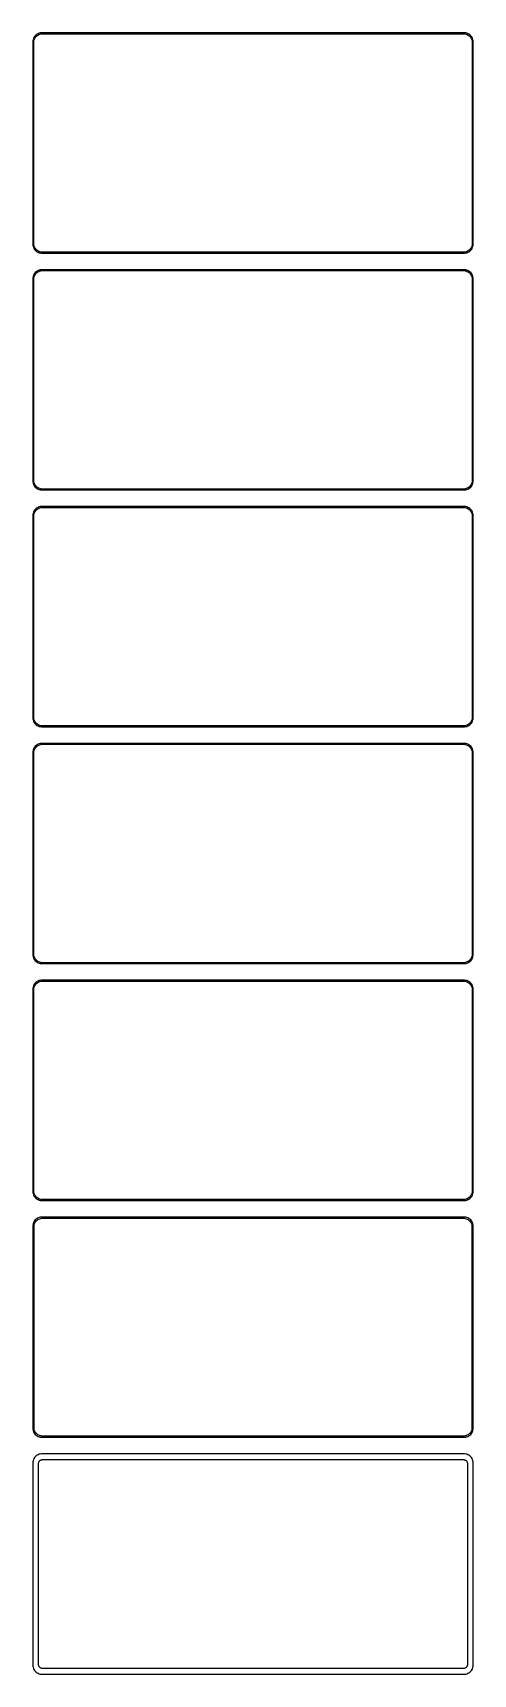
# Model space of a CAD drawing. Header units: metres. Extents: x -120 to 120, y 1875 to 3801.
# Drawn here: x -120 to 120, y 1875 to 2769 of the extents above; entities that cross this region are included whole.
import ezdxf

# ---------------------------------------------------------------- set-up
doc = ezdxf.new("R2010")
doc.units = ezdxf.units.M

msp = doc.modelspace()

# ---------------------------------------------------------------- linework, layer by layer
for p, q in [((-119.961, 2764.63), (-120, 2764)), ((-120, 2764), (-120, 2654)), ((-119.843, 2765.24), (-119.961, 2764.63)), ((-119.649, 2765.84), (-119.843, 2765.24)), ((-119.382, 2766.41), (-119.649, 2765.84)), ((-119.5, 2763.75), (-119.463, 2764.35)), ((-119.5, 2654.25), (-119.5, 2763.75)), ((-119.463, 2764.35), (-119.351, 2764.93)), ((-119.045, 2766.94), (-119.382, 2766.41)), ((-119.351, 2764.93), (-119.166, 2765.5)), ((-119.166, 2765.5), (-118.912, 2766.04)), ((-118.645, 2767.42), (-119.045, 2766.94)), ((-118.912, 2766.04), (-118.593, 2766.54)), ((-118.187, 2767.85), (-118.645, 2767.42)), ((-118.593, 2766.54), (-118.213, 2767)), ((-118.213, 2767), (-117.778, 2767.41)), ((-117.679, 2768.22), (-118.187, 2767.85)), ((-117.778, 2767.41), (-117.295, 2767.76)), ((-117.129, 2768.52), (-117.679, 2768.22)), ((-117.295, 2767.76), (-116.772, 2768.05)), ((-116.545, 2768.76), (-117.129, 2768.52)), ((-116.772, 2768.05), (-116.218, 2768.27)), ((-115.937, 2768.91), (-116.545, 2768.76)), ((-116.218, 2768.27), (-115.64, 2768.42)), ((-115.314, 2768.99), (-115.937, 2768.91)), ((-115.64, 2768.42), (-115.048, 2768.49)), ((115.314, 2768.99), (-115.314, 2768.99)), ((-115.048, 2768.49), (115.048, 2768.49)), ((115.048, 2768.49), (115.64, 2768.42)), ((115.937, 2768.91), (115.314, 2768.99)), ((115.64, 2768.42), (116.218, 2768.27)), ((116.545, 2768.76), (115.937, 2768.91)), ((116.218, 2768.27), (116.772, 2768.05)), ((117.129, 2768.52), (116.545, 2768.76)), ((116.772, 2768.05), (117.295, 2767.76)), ((117.679, 2768.22), (117.129, 2768.52)), ((117.295, 2767.76), (117.778, 2767.41)), ((118.187, 2767.85), (117.679, 2768.22)), ((117.778, 2767.41), (118.213, 2767)), ((118.645, 2767.42), (118.187, 2767.85)), ((118.213, 2767), (118.593, 2766.54)), ((118.593, 2766.54), (118.912, 2766.04)), ((119.045, 2766.94), (118.645, 2767.42)), ((118.912, 2766.04), (119.166, 2765.5)), ((119.382, 2766.41), (119.045, 2766.94)), ((119.166, 2765.5), (119.351, 2764.93)), ((119.351, 2764.93), (119.463, 2764.35)), ((119.649, 2765.84), (119.382, 2766.41)), ((119.463, 2764.35), (119.5, 2763.75)), ((119.5, 2763.75), (119.5, 2654.25)), ((119.843, 2765.24), (119.649, 2765.84)), ((119.961, 2764.63), (119.843, 2765.24)), ((120, 2764), (119.961, 2764.63)), ((120, 2654), (120, 2764)), ((-120, 2654), (-119.961, 2653.37)), ((-119.961, 2653.37), (-119.843, 2652.76)), ((-119.843, 2652.76), (-119.649, 2652.16)), ((-119.649, 2652.16), (-119.382, 2651.59)), ((-119.463, 2653.65), (-119.5, 2654.25)), ((-119.351, 2653.07), (-119.463, 2653.65)), ((-119.382, 2651.59), (-119.045, 2651.06)), ((-119.166, 2652.5), (-119.351, 2653.07)), ((-118.912, 2651.96), (-119.166, 2652.5)), ((-119.045, 2651.06), (-118.645, 2650.58)), ((-118.593, 2651.46), (-118.912, 2651.96)), ((-118.645, 2650.58), (-118.187, 2650.15)), ((-118.213, 2651), (-118.593, 2651.46)), ((-117.778, 2650.59), (-118.213, 2651)), ((-118.187, 2650.15), (-117.679, 2649.78)), ((-117.295, 2650.24), (-117.778, 2650.59)), ((-117.679, 2649.78), (-117.129, 2649.48)), ((-116.772, 2649.95), (-117.295, 2650.24)), ((-117.129, 2649.48), (-116.545, 2649.24)), ((-116.218, 2649.73), (-116.772, 2649.95)), ((-116.545, 2649.24), (-115.937, 2649.09)), ((-115.64, 2649.58), (-116.218, 2649.73)), ((-115.937, 2649.09), (-115.314, 2649.01)), ((-115.048, 2649.51), (-115.64, 2649.58)), ((-115.314, 2649.01), (115.314, 2649.01)), ((115.048, 2649.51), (-115.048, 2649.51)), ((115.64, 2649.58), (115.048, 2649.51)), ((115.314, 2649.01), (115.937, 2649.09)), ((116.218, 2649.73), (115.64, 2649.58)), ((115.937, 2649.09), (116.545, 2649.24)), ((116.772, 2649.95), (116.218, 2649.73)), ((116.545, 2649.24), (117.129, 2649.48)), ((117.295, 2650.24), (116.772, 2649.95)), ((117.129, 2649.48), (117.679, 2649.78)), ((117.778, 2650.59), (117.295, 2650.24)), ((117.679, 2649.78), (118.187, 2650.15)), ((118.213, 2651), (117.778, 2650.59)), ((118.187, 2650.15), (118.645, 2650.58)), ((118.593, 2651.46), (118.213, 2651)), ((118.912, 2651.96), (118.593, 2651.46)), ((118.645, 2650.58), (119.045, 2651.06)), ((119.166, 2652.5), (118.912, 2651.96)), ((119.045, 2651.06), (119.382, 2651.59)), ((119.351, 2653.07), (119.166, 2652.5)), ((119.463, 2653.65), (119.351, 2653.07)), ((119.382, 2651.59), (119.649, 2652.16)), ((119.5, 2654.25), (119.463, 2653.65)), ((119.649, 2652.16), (119.843, 2652.76)), ((119.843, 2652.76), (119.961, 2653.37)), ((119.961, 2653.37), (120, 2654)), ((-119.382, 2637.41), (-119.649, 2636.84)), ((-119.045, 2637.94), (-119.382, 2637.41)), ((-118.645, 2638.42), (-119.045, 2637.94)), ((-118.912, 2637.04), (-118.593, 2637.54)), ((-118.187, 2638.85), (-118.645, 2638.42)), ((-118.593, 2637.54), (-118.213, 2638)), ((-118.213, 2638), (-117.778, 2638.41)), ((-117.679, 2639.22), (-118.187, 2638.85)), ((-117.778, 2638.41), (-117.295, 2638.76)), ((-117.129, 2639.52), (-117.679, 2639.22)), ((-117.295, 2638.76), (-116.772, 2639.05)), ((-116.545, 2639.76), (-117.129, 2639.52)), ((-116.772, 2639.05), (-116.218, 2639.27)), ((-115.937, 2639.91), (-116.545, 2639.76)), ((-116.218, 2639.27), (-115.64, 2639.42)), ((-115.314, 2639.99), (-115.937, 2639.91)), ((-115.64, 2639.42), (-115.048, 2639.49)), ((115.314, 2639.99), (-115.314, 2639.99)), ((-115.048, 2639.49), (115.048, 2639.49)), ((115.048, 2639.49), (115.64, 2639.42)), ((115.937, 2639.91), (115.314, 2639.99)), ((115.64, 2639.42), (116.218, 2639.27)), ((116.545, 2639.76), (115.937, 2639.91)), ((116.218, 2639.27), (116.772, 2639.05)), ((117.129, 2639.52), (116.545, 2639.76)), ((116.772, 2639.05), (117.295, 2638.76)), ((117.679, 2639.22), (117.129, 2639.52)), ((117.295, 2638.76), (117.778, 2638.41)), ((118.187, 2638.85), (117.679, 2639.22)), ((117.778, 2638.41), (118.213, 2638)), ((118.645, 2638.42), (118.187, 2638.85)), ((118.213, 2638), (118.593, 2637.54)), ((118.593, 2637.54), (118.912, 2637.04)), ((119.045, 2637.94), (118.645, 2638.42)), ((119.382, 2637.41), (119.045, 2637.94)), ((119.649, 2636.84), (119.382, 2637.41)), ((-119.961, 2635.63), (-120, 2635)), ((-120, 2635), (-120, 2525)), ((-119.843, 2636.24), (-119.961, 2635.63)), ((-119.649, 2636.84), (-119.843, 2636.24)), ((-119.5, 2634.75), (-119.463, 2635.35)), ((-119.5, 2525.25), (-119.5, 2634.75)), ((-119.463, 2635.35), (-119.351, 2635.93)), ((-119.351, 2635.93), (-119.166, 2636.5)), ((-119.166, 2636.5), (-118.912, 2637.04)), ((118.912, 2637.04), (119.166, 2636.5)), ((119.166, 2636.5), (119.351, 2635.93)), ((119.351, 2635.93), (119.463, 2635.35)), ((119.463, 2635.35), (119.5, 2634.75)), ((119.5, 2634.75), (119.5, 2525.25)), ((119.843, 2636.24), (119.649, 2636.84)), ((119.961, 2635.63), (119.843, 2636.24)), ((120, 2635), (119.961, 2635.63)), ((120, 2525), (120, 2635)), ((-120, 2525), (-119.961, 2524.37)), ((-119.961, 2524.37), (-119.843, 2523.76)), ((-119.843, 2523.76), (-119.649, 2523.16)), ((-119.649, 2523.16), (-119.382, 2522.59)), ((-119.463, 2524.65), (-119.5, 2525.25)), ((-119.351, 2524.07), (-119.463, 2524.65)), ((-119.382, 2522.59), (-119.045, 2522.06)), ((-119.166, 2523.5), (-119.351, 2524.07)), ((-118.912, 2522.96), (-119.166, 2523.5)), ((-119.045, 2522.06), (-118.645, 2521.58)), ((-118.593, 2522.46), (-118.912, 2522.96)), ((-118.645, 2521.58), (-118.187, 2521.15)), ((-118.213, 2522), (-118.593, 2522.46)), ((-117.778, 2521.59), (-118.213, 2522)), ((-118.187, 2521.15), (-117.679, 2520.78)), ((-117.295, 2521.24), (-117.778, 2521.59)), ((-116.772, 2520.95), (-117.295, 2521.24)), ((117.295, 2521.24), (116.772, 2520.95)), ((117.778, 2521.59), (117.295, 2521.24)), ((117.679, 2520.78), (118.187, 2521.15)), ((118.213, 2522), (117.778, 2521.59)), ((118.187, 2521.15), (118.645, 2521.58)), ((118.593, 2522.46), (118.213, 2522)), ((118.912, 2522.96), (118.593, 2522.46)), ((118.645, 2521.58), (119.045, 2522.06)), ((119.166, 2523.5), (118.912, 2522.96)), ((119.045, 2522.06), (119.382, 2522.59)), ((119.351, 2524.07), (119.166, 2523.5)), ((119.463, 2524.65), (119.351, 2524.07)), ((119.382, 2522.59), (119.649, 2523.16)), ((119.5, 2525.25), (119.463, 2524.65)), ((119.649, 2523.16), (119.843, 2523.76)), ((119.843, 2523.76), (119.961, 2524.37)), ((119.961, 2524.37), (120, 2525)), ((-117.679, 2520.78), (-117.129, 2520.48)), ((-117.129, 2520.48), (-116.545, 2520.24)), ((-116.218, 2520.73), (-116.772, 2520.95)), ((-116.545, 2520.24), (-115.937, 2520.09)), ((-115.64, 2520.58), (-116.218, 2520.73)), ((-115.937, 2520.09), (-115.314, 2520.01)), ((-115.048, 2520.51), (-115.64, 2520.58)), ((-115.314, 2520.01), (115.314, 2520.01)), ((115.048, 2520.51), (-115.048, 2520.51)), ((115.64, 2520.58), (115.048, 2520.51)), ((115.314, 2520.01), (115.937, 2520.09)), ((116.218, 2520.73), (115.64, 2520.58)), ((115.937, 2520.09), (116.545, 2520.24)), ((116.772, 2520.95), (116.218, 2520.73)), ((116.545, 2520.24), (117.129, 2520.48)), ((117.129, 2520.48), (117.679, 2520.78)), ((-119.961, 2506.63), (-120, 2506)), ((-120, 2506), (-120, 2396)), ((-119.843, 2507.24), (-119.961, 2506.63)), ((-119.649, 2507.84), (-119.843, 2507.24)), ((-119.382, 2508.41), (-119.649, 2507.84)), ((-119.5, 2505.75), (-119.463, 2506.35)), ((-119.5, 2396.25), (-119.5, 2505.75)), ((-119.463, 2506.35), (-119.351, 2506.93)), ((-119.045, 2508.94), (-119.382, 2508.41)), ((-119.351, 2506.93), (-119.166, 2507.5)), ((-119.166, 2507.5), (-118.912, 2508.04)), ((-118.645, 2509.42), (-119.045, 2508.94)), ((-118.912, 2508.04), (-118.593, 2508.54)), ((-118.187, 2509.85), (-118.645, 2509.42)), ((-118.593, 2508.54), (-118.213, 2509)), ((-118.213, 2509), (-117.778, 2509.41)), ((-117.679, 2510.22), (-118.187, 2509.85)), ((-117.778, 2509.41), (-117.295, 2509.76)), ((-117.129, 2510.52), (-117.679, 2510.22)), ((-117.295, 2509.76), (-116.772, 2510.05)), ((-116.545, 2510.76), (-117.129, 2510.52)), ((-116.772, 2510.05), (-116.218, 2510.27)), ((-115.937, 2510.91), (-116.545, 2510.76)), ((-116.218, 2510.27), (-115.64, 2510.42)), ((-115.314, 2510.99), (-115.937, 2510.91)), ((-115.64, 2510.42), (-115.048, 2510.49)), ((115.314, 2510.99), (-115.314, 2510.99)), ((-115.048, 2510.49), (115.048, 2510.49)), ((115.048, 2510.49), (115.64, 2510.42)), ((115.937, 2510.91), (115.314, 2510.99)), ((115.64, 2510.42), (116.218, 2510.27)), ((116.545, 2510.76), (115.937, 2510.91)), ((116.218, 2510.27), (116.772, 2510.05)), ((117.129, 2510.52), (116.545, 2510.76)), ((116.772, 2510.05), (117.295, 2509.76)), ((117.679, 2510.22), (117.129, 2510.52)), ((117.295, 2509.76), (117.778, 2509.41)), ((118.187, 2509.85), (117.679, 2510.22)), ((117.778, 2509.41), (118.213, 2509)), ((118.645, 2509.42), (118.187, 2509.85)), ((118.213, 2509), (118.593, 2508.54)), ((118.593, 2508.54), (118.912, 2508.04)), ((119.045, 2508.94), (118.645, 2509.42)), ((118.912, 2508.04), (119.166, 2507.5)), ((119.382, 2508.41), (119.045, 2508.94)), ((119.166, 2507.5), (119.351, 2506.93)), ((119.351, 2506.93), (119.463, 2506.35)), ((119.649, 2507.84), (119.382, 2508.41)), ((119.463, 2506.35), (119.5, 2505.75)), ((119.5, 2505.75), (119.5, 2396.25)), ((119.843, 2507.24), (119.649, 2507.84)), ((119.961, 2506.63), (119.843, 2507.24)), ((120, 2506), (119.961, 2506.63)), ((120, 2396), (120, 2506)), ((-120, 2396), (-119.961, 2395.37)), ((-119.463, 2395.65), (-119.5, 2396.25)), ((119.5, 2396.25), (119.463, 2395.65)), ((119.961, 2395.37), (120, 2396)), ((-119.961, 2395.37), (-119.843, 2394.76)), ((-119.843, 2394.76), (-119.649, 2394.16)), ((-119.649, 2394.16), (-119.382, 2393.59)), ((-119.351, 2395.07), (-119.463, 2395.65)), ((-119.382, 2393.59), (-119.045, 2393.06)), ((-119.166, 2394.5), (-119.351, 2395.07)), ((-118.912, 2393.96), (-119.166, 2394.5)), ((-119.045, 2393.06), (-118.645, 2392.58)), ((-118.593, 2393.46), (-118.912, 2393.96)), ((-118.645, 2392.58), (-118.187, 2392.15)), ((-118.213, 2393), (-118.593, 2393.46)), ((-117.778, 2392.59), (-118.213, 2393)), ((-118.187, 2392.15), (-117.679, 2391.78)), ((-117.295, 2392.24), (-117.778, 2392.59)), ((-117.679, 2391.78), (-117.129, 2391.48)), ((-116.772, 2391.95), (-117.295, 2392.24)), ((-117.129, 2391.48), (-116.545, 2391.24)), ((-116.218, 2391.73), (-116.772, 2391.95)), ((-116.545, 2391.24), (-115.937, 2391.09)), ((-115.64, 2391.58), (-116.218, 2391.73)), ((-115.937, 2391.09), (-115.314, 2391.01)), ((-115.048, 2391.51), (-115.64, 2391.58)), ((-115.314, 2391.01), (115.314, 2391.01)), ((115.048, 2391.51), (-115.048, 2391.51)), ((115.64, 2391.58), (115.048, 2391.51)), ((115.314, 2391.01), (115.937, 2391.09)), ((116.218, 2391.73), (115.64, 2391.58)), ((115.937, 2391.09), (116.545, 2391.24)), ((116.772, 2391.95), (116.218, 2391.73)), ((116.545, 2391.24), (117.129, 2391.48)), ((117.295, 2392.24), (116.772, 2391.95)), ((117.129, 2391.48), (117.679, 2391.78)), ((117.778, 2392.59), (117.295, 2392.24)), ((117.679, 2391.78), (118.187, 2392.15)), ((118.213, 2393), (117.778, 2392.59)), ((118.187, 2392.15), (118.645, 2392.58)), ((118.593, 2393.46), (118.213, 2393)), ((118.912, 2393.96), (118.593, 2393.46)), ((118.645, 2392.58), (119.045, 2393.06)), ((119.166, 2394.5), (118.912, 2393.96)), ((119.045, 2393.06), (119.382, 2393.59)), ((119.351, 2395.07), (119.166, 2394.5)), ((119.463, 2395.65), (119.351, 2395.07)), ((119.382, 2393.59), (119.649, 2394.16)), ((119.649, 2394.16), (119.843, 2394.76)), ((119.843, 2394.76), (119.961, 2395.37)), ((-119.843, 2378.24), (-119.961, 2377.63)), ((-119.649, 2378.84), (-119.843, 2378.24)), ((-119.382, 2379.41), (-119.649, 2378.84)), ((-119.045, 2379.94), (-119.382, 2379.41)), ((-119.351, 2377.93), (-119.166, 2378.5)), ((-119.166, 2378.5), (-118.912, 2379.04)), ((-118.645, 2380.42), (-119.045, 2379.94)), ((-118.912, 2379.04), (-118.593, 2379.54)), ((-118.187, 2380.85), (-118.645, 2380.42)), ((-118.593, 2379.54), (-118.213, 2380)), ((-118.213, 2380), (-117.778, 2380.41)), ((-117.679, 2381.22), (-118.187, 2380.85)), ((-117.778, 2380.41), (-117.295, 2380.76)), ((-117.129, 2381.52), (-117.679, 2381.22)), ((-117.295, 2380.76), (-116.772, 2381.05)), ((-116.545, 2381.76), (-117.129, 2381.52)), ((-116.772, 2381.05), (-116.218, 2381.27)), ((-115.937, 2381.91), (-116.545, 2381.76)), ((-116.218, 2381.27), (-115.64, 2381.42)), ((-115.314, 2381.99), (-115.937, 2381.91)), ((-115.64, 2381.42), (-115.048, 2381.49)), ((115.314, 2381.99), (-115.314, 2381.99)), ((-115.048, 2381.49), (115.048, 2381.49)), ((115.048, 2381.49), (115.64, 2381.42)), ((115.937, 2381.91), (115.314, 2381.99)), ((115.64, 2381.42), (116.218, 2381.27)), ((116.545, 2381.76), (115.937, 2381.91)), ((116.218, 2381.27), (116.772, 2381.05)), ((117.129, 2381.52), (116.545, 2381.76)), ((116.772, 2381.05), (117.295, 2380.76)), ((117.679, 2381.22), (117.129, 2381.52)), ((117.295, 2380.76), (117.778, 2380.41)), ((118.187, 2380.85), (117.679, 2381.22)), ((117.778, 2380.41), (118.213, 2380)), ((118.645, 2380.42), (118.187, 2380.85)), ((118.213, 2380), (118.593, 2379.54)), ((118.593, 2379.54), (118.912, 2379.04)), ((119.045, 2379.94), (118.645, 2380.42)), ((118.912, 2379.04), (119.166, 2378.5)), ((119.382, 2379.41), (119.045, 2379.94)), ((119.166, 2378.5), (119.351, 2377.93)), ((119.649, 2378.84), (119.382, 2379.41)), ((119.843, 2378.24), (119.649, 2378.84)), ((119.961, 2377.63), (119.843, 2378.24)), ((-119.961, 2377.63), (-120, 2377)), ((-120, 2377), (-120, 2267)), ((-119.5, 2376.75), (-119.463, 2377.35)), ((-119.5, 2267.25), (-119.5, 2376.75)), ((-119.463, 2377.35), (-119.351, 2377.93)), ((119.351, 2377.93), (119.463, 2377.35)), ((119.463, 2377.35), (119.5, 2376.75)), ((119.5, 2376.75), (119.5, 2267.25)), ((120, 2377), (119.961, 2377.63)), ((120, 2267), (120, 2377)), ((-120, 2267), (-119.961, 2266.37)), ((-119.961, 2266.37), (-119.843, 2265.76)), ((-119.843, 2265.76), (-119.649, 2265.16)), ((-119.649, 2265.16), (-119.382, 2264.59)), ((-119.463, 2266.65), (-119.5, 2267.25)), ((-119.351, 2266.07), (-119.463, 2266.65)), ((-119.382, 2264.59), (-119.045, 2264.06)), ((-119.166, 2265.5), (-119.351, 2266.07)), ((-118.912, 2264.96), (-119.166, 2265.5)), ((-119.045, 2264.06), (-118.645, 2263.58)), ((-118.593, 2264.46), (-118.912, 2264.96)), ((-118.645, 2263.58), (-118.187, 2263.15)), ((-118.213, 2264), (-118.593, 2264.46)), ((-117.778, 2263.59), (-118.213, 2264)), ((-118.187, 2263.15), (-117.679, 2262.78)), ((-117.295, 2263.24), (-117.778, 2263.59)), ((-117.679, 2262.78), (-117.129, 2262.48)), ((-116.772, 2262.95), (-117.295, 2263.24)), ((-117.129, 2262.48), (-116.545, 2262.24)), ((-116.218, 2262.73), (-116.772, 2262.95)), ((-116.545, 2262.24), (-115.937, 2262.09)), ((-115.64, 2262.58), (-116.218, 2262.73)), ((-115.937, 2262.09), (-115.314, 2262.01)), ((-115.048, 2262.51), (-115.64, 2262.58)), ((-115.314, 2262.01), (115.314, 2262.01)), ((115.048, 2262.51), (-115.048, 2262.51)), ((115.64, 2262.58), (115.048, 2262.51)), ((115.314, 2262.01), (115.937, 2262.09)), ((116.218, 2262.73), (115.64, 2262.58)), ((115.937, 2262.09), (116.545, 2262.24)), ((116.772, 2262.95), (116.218, 2262.73)), ((116.545, 2262.24), (117.129, 2262.48)), ((117.295, 2263.24), (116.772, 2262.95)), ((117.129, 2262.48), (117.679, 2262.78)), ((117.778, 2263.59), (117.295, 2263.24)), ((117.679, 2262.78), (118.187, 2263.15)), ((118.213, 2264), (117.778, 2263.59)), ((118.187, 2263.15), (118.645, 2263.58)), ((118.593, 2264.46), (118.213, 2264)), ((118.912, 2264.96), (118.593, 2264.46)), ((118.645, 2263.58), (119.045, 2264.06)), ((119.166, 2265.5), (118.912, 2264.96)), ((119.045, 2264.06), (119.382, 2264.59)), ((119.351, 2266.07), (119.166, 2265.5)), ((119.463, 2266.65), (119.351, 2266.07)), ((119.382, 2264.59), (119.649, 2265.16)), ((119.5, 2267.25), (119.463, 2266.65)), ((119.649, 2265.16), (119.843, 2265.76)), ((119.843, 2265.76), (119.961, 2266.37)), ((119.961, 2266.37), (120, 2267)), ((-115.937, 2252.91), (-116.545, 2252.76)), ((-115.314, 2252.99), (-115.937, 2252.91)), ((115.314, 2252.99), (-115.314, 2252.99)), ((115.937, 2252.91), (115.314, 2252.99)), ((116.545, 2252.76), (115.937, 2252.91)), ((-119.961, 2248.63), (-120, 2248)), ((-120, 2248), (-120, 2138)), ((-119.843, 2249.24), (-119.961, 2248.63)), ((-119.649, 2249.84), (-119.843, 2249.24)), ((-119.382, 2250.41), (-119.649, 2249.84)), ((-119.5, 2247.75), (-119.463, 2248.35)), ((-119.5, 2138.25), (-119.5, 2247.75)), ((-119.463, 2248.35), (-119.351, 2248.93)), ((-119.045, 2250.94), (-119.382, 2250.41)), ((-119.351, 2248.93), (-119.166, 2249.5)), ((-119.166, 2249.5), (-118.912, 2250.04)), ((-118.645, 2251.42), (-119.045, 2250.94)), ((-118.912, 2250.04), (-118.593, 2250.54)), ((-118.187, 2251.85), (-118.645, 2251.42)), ((-118.593, 2250.54), (-118.213, 2251)), ((-118.213, 2251), (-117.778, 2251.41)), ((-117.679, 2252.22), (-118.187, 2251.85)), ((-117.778, 2251.41), (-117.295, 2251.76)), ((-117.129, 2252.52), (-117.679, 2252.22)), ((-117.295, 2251.76), (-116.772, 2252.05)), ((-116.545, 2252.76), (-117.129, 2252.52)), ((-116.772, 2252.05), (-116.218, 2252.27)), ((-116.218, 2252.27), (-115.64, 2252.42)), ((-115.64, 2252.42), (-115.048, 2252.49)), ((-115.048, 2252.49), (115.048, 2252.49)), ((115.048, 2252.49), (115.64, 2252.42)), ((115.64, 2252.42), (116.218, 2252.27)), ((116.218, 2252.27), (116.772, 2252.05)), ((117.129, 2252.52), (116.545, 2252.76)), ((116.772, 2252.05), (117.295, 2251.76)), ((117.679, 2252.22), (117.129, 2252.52)), ((117.295, 2251.76), (117.778, 2251.41)), ((118.187, 2251.85), (117.679, 2252.22)), ((117.778, 2251.41), (118.213, 2251)), ((118.645, 2251.42), (118.187, 2251.85)), ((118.213, 2251), (118.593, 2250.54)), ((118.593, 2250.54), (118.912, 2250.04)), ((119.045, 2250.94), (118.645, 2251.42)), ((118.912, 2250.04), (119.166, 2249.5)), ((119.382, 2250.41), (119.045, 2250.94)), ((119.166, 2249.5), (119.351, 2248.93)), ((119.351, 2248.93), (119.463, 2248.35)), ((119.649, 2249.84), (119.382, 2250.41)), ((119.463, 2248.35), (119.5, 2247.75)), ((119.5, 2247.75), (119.5, 2138.25)), ((119.843, 2249.24), (119.649, 2249.84)), ((119.961, 2248.63), (119.843, 2249.24)), ((120, 2248), (119.961, 2248.63)), ((120, 2138), (120, 2248)), ((-120, 2138), (-119.961, 2137.37)), ((-119.961, 2137.37), (-119.843, 2136.76)), ((-119.843, 2136.76), (-119.649, 2136.16)), ((-119.463, 2137.65), (-119.5, 2138.25)), ((-119.351, 2137.07), (-119.463, 2137.65)), ((-119.166, 2136.5), (-119.351, 2137.07)), ((119.351, 2137.07), (119.166, 2136.5)), ((119.463, 2137.65), (119.351, 2137.07)), ((119.5, 2138.25), (119.463, 2137.65)), ((119.649, 2136.16), (119.843, 2136.76)), ((119.843, 2136.76), (119.961, 2137.37)), ((119.961, 2137.37), (120, 2138)), ((-119.649, 2136.16), (-119.382, 2135.59)), ((-119.382, 2135.59), (-119.045, 2135.06)), ((-118.912, 2135.96), (-119.166, 2136.5)), ((-119.045, 2135.06), (-118.645, 2134.58)), ((-118.593, 2135.46), (-118.912, 2135.96)), ((-118.645, 2134.58), (-118.187, 2134.15)), ((-118.213, 2135), (-118.593, 2135.46)), ((-117.778, 2134.59), (-118.213, 2135)), ((-118.187, 2134.15), (-117.679, 2133.78)), ((-117.295, 2134.24), (-117.778, 2134.59)), ((-117.679, 2133.78), (-117.129, 2133.48)), ((-116.772, 2133.95), (-117.295, 2134.24)), ((-117.129, 2133.48), (-116.545, 2133.24)), ((-116.218, 2133.73), (-116.772, 2133.95)), ((-116.545, 2133.24), (-115.937, 2133.09)), ((-115.64, 2133.58), (-116.218, 2133.73)), ((-115.937, 2133.09), (-115.314, 2133.01)), ((-115.048, 2133.51), (-115.64, 2133.58)), ((-115.314, 2133.01), (115.314, 2133.01)), ((115.048, 2133.51), (-115.048, 2133.51)), ((115.64, 2133.58), (115.048, 2133.51)), ((115.314, 2133.01), (115.937, 2133.09)), ((116.218, 2133.73), (115.64, 2133.58)), ((115.937, 2133.09), (116.545, 2133.24)), ((116.772, 2133.95), (116.218, 2133.73)), ((116.545, 2133.24), (117.129, 2133.48)), ((117.295, 2134.24), (116.772, 2133.95)), ((117.129, 2133.48), (117.679, 2133.78)), ((117.778, 2134.59), (117.295, 2134.24)), ((117.679, 2133.78), (118.187, 2134.15)), ((118.213, 2135), (117.778, 2134.59)), ((118.187, 2134.15), (118.645, 2134.58)), ((118.593, 2135.46), (118.213, 2135)), ((118.912, 2135.96), (118.593, 2135.46)), ((118.645, 2134.58), (119.045, 2135.06)), ((119.166, 2136.5), (118.912, 2135.96)), ((119.045, 2135.06), (119.382, 2135.59)), ((119.382, 2135.59), (119.649, 2136.16)), ((-119.961, 2119.63), (-120, 2119)), ((-120, 2119), (-120, 2009)), ((-119.843, 2120.24), (-119.961, 2119.63)), ((-119.649, 2120.84), (-119.843, 2120.24)), ((-119.382, 2121.41), (-119.649, 2120.84)), ((-119.045, 2121.94), (-119.382, 2121.41)), ((-119.328, 2118.75), (-119.292, 2119.32)), ((-119.328, 2009.25), (-119.328, 2118.75)), ((-119.292, 2119.32), (-119.185, 2119.89)), ((-119.185, 2119.89), (-119.007, 2120.44)), ((-118.645, 2122.42), (-119.045, 2121.94)), ((-119.007, 2120.44), (-118.762, 2120.96)), ((-118.762, 2120.96), (-118.454, 2121.44)), ((-118.187, 2122.85), (-118.645, 2122.42)), ((-118.454, 2121.44), (-118.088, 2121.88)), ((-117.679, 2123.22), (-118.187, 2122.85)), ((-118.088, 2121.88), (-117.668, 2122.28)), ((-117.129, 2123.52), (-117.679, 2123.22)), ((-117.668, 2122.28), (-117.203, 2122.62)), ((-117.203, 2122.62), (-116.699, 2122.89)), ((-116.545, 2123.76), (-117.129, 2123.52)), ((-116.699, 2122.89), (-116.165, 2123.1)), ((-115.937, 2123.91), (-116.545, 2123.76)), ((-116.165, 2123.1), (-115.608, 2123.25)), ((-115.314, 2123.99), (-115.937, 2123.91)), ((-115.608, 2123.25), (-115.037, 2123.32)), ((115.314, 2123.99), (-115.314, 2123.99)), ((-115.037, 2123.32), (115.037, 2123.32)), ((115.037, 2123.32), (115.608, 2123.25)), ((115.937, 2123.91), (115.314, 2123.99)), ((115.608, 2123.25), (116.165, 2123.1)), ((116.545, 2123.76), (115.937, 2123.91)), ((116.165, 2123.1), (116.699, 2122.89)), ((117.129, 2123.52), (116.545, 2123.76)), ((116.699, 2122.89), (117.203, 2122.62)), ((117.679, 2123.22), (117.129, 2123.52)), ((117.203, 2122.62), (117.668, 2122.28)), ((117.668, 2122.28), (118.088, 2121.88)), ((118.187, 2122.85), (117.679, 2123.22)), ((118.088, 2121.88), (118.454, 2121.44)), ((118.645, 2122.42), (118.187, 2122.85)), ((118.454, 2121.44), (118.762, 2120.96)), ((119.045, 2121.94), (118.645, 2122.42)), ((118.762, 2120.96), (119.007, 2120.44)), ((119.007, 2120.44), (119.185, 2119.89)), ((119.382, 2121.41), (119.045, 2121.94)), ((119.185, 2119.89), (119.292, 2119.32)), ((119.292, 2119.32), (119.328, 2118.75)), ((119.328, 2118.75), (119.328, 2009.25)), ((119.649, 2120.84), (119.382, 2121.41)), ((119.843, 2120.24), (119.649, 2120.84)), ((119.961, 2119.63), (119.843, 2120.24)), ((120, 2119), (119.961, 2119.63)), ((120, 2009), (120, 2119)), ((-120, 2009), (-119.961, 2008.37)), ((-119.961, 2008.37), (-119.843, 2007.76)), ((-119.843, 2007.76), (-119.649, 2007.16)), ((-119.649, 2007.16), (-119.382, 2006.59)), ((-119.382, 2006.59), (-119.045, 2006.06)), ((-119.292, 2008.68), (-119.328, 2009.25)), ((-119.185, 2008.11), (-119.292, 2008.68)), ((-119.007, 2007.56), (-119.185, 2008.11)), ((-119.045, 2006.06), (-118.645, 2005.58)), ((-118.762, 2007.04), (-119.007, 2007.56)), ((-118.454, 2006.56), (-118.762, 2007.04)), ((-118.645, 2005.58), (-118.187, 2005.15)), ((-118.088, 2006.12), (-118.454, 2006.56)), ((-118.187, 2005.15), (-117.679, 2004.78)), ((-117.668, 2005.72), (-118.088, 2006.12)), ((-117.679, 2004.78), (-117.129, 2004.48)), ((-117.203, 2005.38), (-117.668, 2005.72)), ((-116.699, 2005.11), (-117.203, 2005.38)), ((-117.129, 2004.48), (-116.545, 2004.24)), ((-116.165, 2004.9), (-116.699, 2005.11)), ((-116.545, 2004.24), (-115.937, 2004.09)), ((-115.608, 2004.75), (-116.165, 2004.9)), ((-115.937, 2004.09), (-115.314, 2004.01)), ((-115.037, 2004.68), (-115.608, 2004.75)), ((-115.314, 2004.01), (115.314, 2004.01)), ((115.037, 2004.68), (-115.037, 2004.68)), ((115.608, 2004.75), (115.037, 2004.68)), ((115.314, 2004.01), (115.937, 2004.09)), ((116.165, 2004.9), (115.608, 2004.75)), ((115.937, 2004.09), (116.545, 2004.24)), ((116.699, 2005.11), (116.165, 2004.9)), ((116.545, 2004.24), (117.129, 2004.48)), ((117.203, 2005.38), (116.699, 2005.11)), ((117.129, 2004.48), (117.679, 2004.78)), ((117.668, 2005.72), (117.203, 2005.38)), ((118.088, 2006.12), (117.668, 2005.72)), ((117.679, 2004.78), (118.187, 2005.15)), ((118.454, 2006.56), (118.088, 2006.12)), ((118.187, 2005.15), (118.645, 2005.58)), ((118.762, 2007.04), (118.454, 2006.56)), ((118.645, 2005.58), (119.045, 2006.06)), ((119.007, 2007.56), (118.762, 2007.04)), ((119.185, 2008.11), (119.007, 2007.56)), ((119.045, 2006.06), (119.382, 2006.59)), ((119.292, 2008.68), (119.185, 2008.11)), ((119.328, 2009.25), (119.292, 2008.68)), ((119.382, 2006.59), (119.649, 2007.16)), ((119.649, 2007.16), (119.843, 2007.76)), ((119.843, 2007.76), (119.961, 2008.37)), ((119.961, 2008.37), (120, 2009)), ((-118.187, 1993.85), (-118.645, 1993.42)), ((-117.679, 1994.22), (-118.187, 1993.85)), ((-117.129, 1994.52), (-117.679, 1994.22)), ((-116.545, 1994.76), (-117.129, 1994.52)), ((-115.937, 1994.91), (-116.545, 1994.76)), ((-115.314, 1994.99), (-115.937, 1994.91)), ((115.314, 1994.99), (-115.314, 1994.99)), ((115.937, 1994.91), (115.314, 1994.99)), ((116.545, 1994.76), (115.937, 1994.91)), ((117.129, 1994.52), (116.545, 1994.76)), ((117.679, 1994.22), (117.129, 1994.52)), ((118.187, 1993.85), (117.679, 1994.22)), ((118.645, 1993.42), (118.187, 1993.85)), ((-119.961, 1990.63), (-120, 1990)), ((-120, 1990), (-120, 1880)), ((-119.843, 1991.24), (-119.961, 1990.63)), ((-119.649, 1991.84), (-119.843, 1991.24)), ((-119.382, 1992.41), (-119.649, 1991.84)), ((-119.045, 1992.94), (-119.382, 1992.41)), ((-118.645, 1993.42), (-119.045, 1992.94)), ((-116.86, 1989.75), (-116.843, 1990.01)), ((-116.86, 1880.25), (-116.86, 1989.75)), ((-116.843, 1990.01), (-116.793, 1990.27)), ((-116.793, 1990.27), (-116.711, 1990.53)), ((-116.711, 1990.53), (-116.599, 1990.77)), ((-116.599, 1990.77), (-116.457, 1990.99)), ((-116.457, 1990.99), (-116.288, 1991.19)), ((-116.288, 1991.19), (-116.095, 1991.38)), ((-116.095, 1991.38), (-115.88, 1991.53)), ((-115.88, 1991.53), (-115.648, 1991.66)), ((-115.648, 1991.66), (-115.402, 1991.76)), ((-115.402, 1991.76), (-115.145, 1991.82)), ((-115.145, 1991.82), (-114.882, 1991.86)), ((-114.882, 1991.86), (114.882, 1991.86)), ((114.882, 1991.86), (115.145, 1991.82)), ((115.145, 1991.82), (115.402, 1991.76)), ((115.402, 1991.76), (115.648, 1991.66)), ((115.648, 1991.66), (115.88, 1991.53)), ((115.88, 1991.53), (116.095, 1991.38)), ((116.095, 1991.38), (116.288, 1991.19)), ((116.288, 1991.19), (116.457, 1990.99)), ((116.457, 1990.99), (116.599, 1990.77)), ((116.599, 1990.77), (116.711, 1990.53)), ((116.711, 1990.53), (116.793, 1990.27)), ((116.793, 1990.27), (116.843, 1990.01)), ((116.843, 1990.01), (116.86, 1989.75)), ((116.86, 1989.75), (116.86, 1880.25)), ((119.045, 1992.94), (118.645, 1993.42)), ((119.382, 1992.41), (119.045, 1992.94)), ((119.649, 1991.84), (119.382, 1992.41)), ((119.843, 1991.24), (119.649, 1991.84)), ((119.961, 1990.63), (119.843, 1991.24)), ((120, 1990), (119.961, 1990.63)), ((120, 1880), (120, 1990)), ((-120, 1880), (-119.961, 1879.37)), ((-119.961, 1879.37), (-119.843, 1878.76)), ((-119.843, 1878.76), (-119.649, 1878.16)), ((-119.649, 1878.16), (-119.382, 1877.59)), ((-119.382, 1877.59), (-119.045, 1877.06)), ((-116.843, 1879.99), (-116.86, 1880.25)), ((-116.793, 1879.73), (-116.843, 1879.99)), ((-116.711, 1879.47), (-116.793, 1879.73)), ((-116.599, 1879.23), (-116.711, 1879.47)), ((-116.457, 1879.01), (-116.599, 1879.23)), ((-116.288, 1878.81), (-116.457, 1879.01)), ((-116.095, 1878.62), (-116.288, 1878.81)), ((-115.88, 1878.47), (-116.095, 1878.62)), ((-115.648, 1878.34), (-115.88, 1878.47)), ((-115.402, 1878.24), (-115.648, 1878.34)), ((-115.145, 1878.18), (-115.402, 1878.24)), ((-114.882, 1878.14), (-115.145, 1878.18)), ((114.882, 1878.14), (-114.882, 1878.14)), ((115.145, 1878.18), (114.882, 1878.14)), ((115.402, 1878.24), (115.145, 1878.18)), ((115.648, 1878.34), (115.402, 1878.24)), ((115.88, 1878.47), (115.648, 1878.34)), ((116.095, 1878.62), (115.88, 1878.47)), ((116.288, 1878.81), (116.095, 1878.62)), ((116.457, 1879.01), (116.288, 1878.81)), ((116.599, 1879.23), (116.457, 1879.01)), ((116.711, 1879.47), (116.599, 1879.23)), ((116.793, 1879.73), (116.711, 1879.47)), ((116.843, 1879.99), (116.793, 1879.73)), ((116.86, 1880.25), (116.843, 1879.99)), ((119.045, 1877.06), (119.382, 1877.59)), ((119.382, 1877.59), (119.649, 1878.16)), ((119.649, 1878.16), (119.843, 1878.76)), ((119.843, 1878.76), (119.961, 1879.37)), ((119.961, 1879.37), (120, 1880)), ((-119.045, 1877.06), (-118.645, 1876.58)), ((-118.645, 1876.58), (-118.187, 1876.15)), ((-118.187, 1876.15), (-117.679, 1875.78)), ((-117.679, 1875.78), (-117.129, 1875.48)), ((-117.129, 1875.48), (-116.545, 1875.24)), ((-116.545, 1875.24), (-115.937, 1875.09)), ((-115.937, 1875.09), (-115.314, 1875.01)), ((-115.314, 1875.01), (115.314, 1875.01)), ((115.314, 1875.01), (115.937, 1875.09)), ((115.937, 1875.09), (116.545, 1875.24)), ((116.545, 1875.24), (117.129, 1875.48)), ((117.129, 1875.48), (117.679, 1875.78)), ((117.679, 1875.78), (118.187, 1876.15)), ((118.187, 1876.15), (118.645, 1876.58)), ((118.645, 1876.58), (119.045, 1877.06))]:
    msp.add_line(p, q)

doc.saveas('drawing.dxf')
